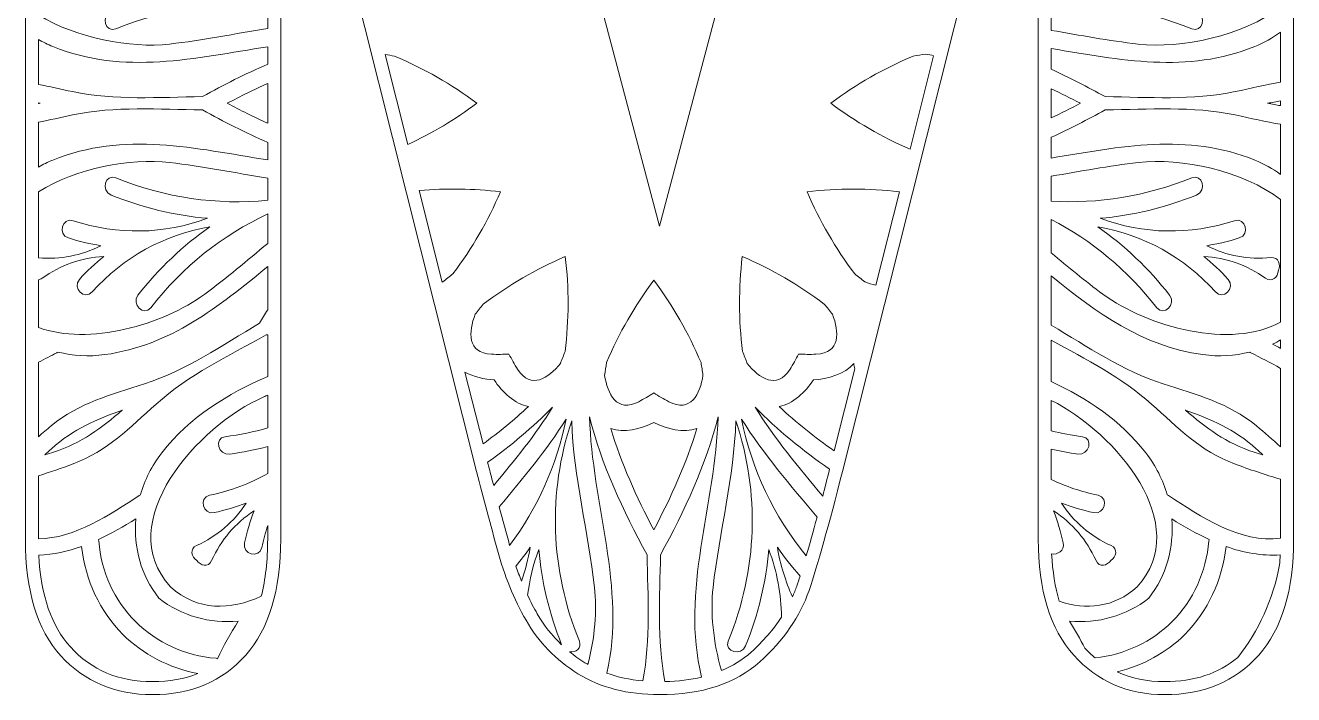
# Model space of a CAD drawing. Extents: x -703 to 2528, y -2539 to -41.
# Drawn here: x 54.6 to 445.4, y -1495.9 to -1289.7 of the extents above; entities that cross this region are included whole.
import ezdxf

# ---------------------------------------------------------------- set-up
doc = ezdxf.new("R2010")
doc.units = 0
doc.header["$MEASUREMENT"] = 0
doc.layers.add('Layer 1', color=7, linetype='Continuous', lineweight=0)

msp = doc.modelspace()

# ---------------------------------------------------------------- linework, layer by layer
at = {"layer": 'Layer 1'}
for points, knots in [([(430.86, -1093.55), (421.43, -1087.25), (408.64, -1084.05), (392.8, -1084.05), (392.8, -1084.05), (367.64, -1084.05), (367.64, -1084.05), (352.11, -1084.05), (341.08, -1085.44), (333.92, -1088.29), (326.64, -1091.21), (321.16, -1096.53), (317.67, -1104.09), (314.36, -1111.28), (310.54, -1123.08), (306.34, -1139.16), (306.34, -1139.16), (250, -1351.55), (250, -1351.55), (250, -1351.55), (193.66, -1139.16), (193.66, -1139.16), (189.45, -1123.05), (185.64, -1111.25), (182.33, -1104.09), (178.84, -1096.53), (173.38, -1091.21), (166.08, -1088.29), (158.92, -1085.44), (147.91, -1084.05), (132.37, -1084.05), (132.37, -1084.05), (107.2, -1084.05), (107.2, -1084.05), (91.37, -1084.05), (78.57, -1087.25), (69.15, -1093.55), (59.48, -1100.03), (54.59, -1112.51), (54.59, -1130.64), (54.59, -1130.64), (54.59, -1447.99), (54.59, -1447.99), (54.59, -1463.94), (58.25, -1476.04), (65.5, -1483.95), (72.79, -1491.91), (82.32, -1495.95), (93.78, -1495.95), (105.64, -1495.95), (115.29, -1491.86), (122.5, -1483.79), (129.65, -1475.79), (133.26, -1463.74), (133.26, -1447.99), (133.26, -1447.99), (133.26, -1187.28), (133.26, -1187.28), (133.26, -1187.28), (193.62, -1427.14), (193.62, -1427.14), (193.62, -1427.14), (193.63, -1427.15), (193.63, -1427.15), (195.84, -1435.64), (198, -1443.79), (200.05, -1451.38), (202.18, -1459.26), (205.16, -1466.55), (208.87, -1473.05), (212.66, -1479.7), (218.04, -1485.22), (224.87, -1489.49), (231.72, -1493.78), (240.18, -1495.95), (250, -1495.95), (263.03, -1495.95), (273.42, -1492.55), (280.89, -1485.86), (288.22, -1479.28), (293.34, -1471.86), (296.08, -1463.82), (298.72, -1456.07), (302.18, -1443.73), (306.39, -1427.14), (306.39, -1427.14), (366.73, -1187.28), (366.73, -1187.28), (366.73, -1187.28), (366.73, -1447.99), (366.73, -1447.99), (366.73, -1463.75), (370.41, -1475.8), (377.65, -1483.8), (384.93, -1491.86), (394.37, -1495.95), (405.66, -1495.95), (417.7, -1495.95), (427.45, -1491.86), (434.66, -1483.79), (441.79, -1475.79), (445.41, -1463.74), (445.41, -1447.99), (445.41, -1447.99), (445.41, -1130.64), (445.41, -1130.64), (445.41, -1112.51), (440.51, -1100.03), (430.86, -1093.55)], [0, 0, 0, 0, 1, 1, 1, 2, 2, 2, 3, 3, 3, 4, 4, 4, 5, 5, 5, 6, 6, 6, 7, 7, 7, 8, 8, 8, 9, 9, 9, 10, 10, 10, 11, 11, 11, 12, 12, 12, 13, 13, 13, 14, 14, 14, 15, 15, 15, 16, 16, 16, 17, 17, 17, 18, 18, 18, 19, 19, 19, 20, 20, 20, 21, 21, 21, 22, 22, 22, 23, 23, 23, 24, 24, 24, 25, 25, 25, 26, 26, 26, 27, 27, 27, 28, 28, 28, 29, 29, 29, 30, 30, 30, 31, 31, 31, 32, 32, 32, 33, 33, 33, 34, 34, 34, 35, 35, 35, 36, 36, 36, 36]), ([(441.41, -1284.06), (429.64, -1293.04), (410.79, -1296.96), (397.5, -1295.46), (388.49, -1294.45), (379.62, -1292.73), (370.73, -1291.24), (370.73, -1291.24), (370.73, -1283.58), (370.73, -1283.58), (385.23, -1282.65), (399.9, -1285.05), (414.01, -1290.77), (417.31, -1292.1), (418.73, -1286.77), (415.48, -1285.45), (405.77, -1281.52), (395.8, -1279.16), (385.78, -1278.27), (399.26, -1273.28), (413.38, -1273.08), (427.2, -1277.54), (430.59, -1278.63), (432.04, -1273.31), (428.67, -1272.22), (425.33, -1271.15), (421.98, -1270.4), (418.64, -1269.84), (424.83, -1266.69), (431.43, -1265.49), (438.43, -1266.16), (440.86, -1266.39), (441.56, -1263.88), (440.65, -1262.16), (440.65, -1262.16), (440.7, -1262.15), (440.7, -1262.15), (440.62, -1260.21), (438.71, -1258.4), (436.73, -1259.81), (431, -1263.89), (424.69, -1266.15), (417.75, -1266.52), (420.37, -1264.36), (422.89, -1262.04), (425.24, -1259.44), (427.62, -1256.82), (423.71, -1252.93), (421.32, -1255.57), (411.57, -1266.34), (399.25, -1273.23), (385.08, -1275.64), (393.31, -1269.87), (400.77, -1262.84), (407.2, -1254.58), (409.36, -1251.81), (405.46, -1247.9), (403.28, -1250.71), (394.24, -1262.3), (383.2, -1271.47), (370.73, -1277.89), (370.73, -1277.89), (370.73, -1267.62), (370.73, -1267.62), (375.94, -1263.28), (381.15, -1258.94), (386.63, -1254.9), (400.35, -1244.78), (426.27, -1237.76), (441.41, -1246.32), (441.41, -1246.32), (441.41, -1284.06), (441.41, -1284.06)], [0, 0, 0, 0, 1, 1, 1, 2, 2, 2, 3, 3, 3, 4, 4, 4, 5, 5, 5, 6, 6, 6, 7, 7, 7, 8, 8, 8, 9, 9, 9, 10, 10, 10, 11, 11, 11, 12, 12, 12, 13, 13, 13, 14, 14, 14, 15, 15, 15, 16, 16, 16, 17, 17, 17, 18, 18, 18, 19, 19, 19, 20, 20, 20, 21, 21, 21, 22, 22, 22, 23, 23, 23, 24, 24, 24, 24]), ([(129.26, -1290.66), (119.21, -1292.27), (109.19, -1294.32), (99, -1295.46), (86.96, -1296.81), (70.36, -1293.73), (58.59, -1286.46), (58.59, -1286.46), (58.59, -1266.13), (58.59, -1266.13), (65.39, -1265.56), (71.82, -1266.77), (77.86, -1269.84), (74.51, -1270.4), (71.16, -1271.15), (67.83, -1272.22), (64.46, -1273.31), (65.9, -1278.63), (69.29, -1277.54), (83.12, -1273.08), (97.23, -1273.28), (110.71, -1278.27), (100.7, -1279.16), (90.72, -1281.52), (81.02, -1285.45), (77.77, -1286.77), (79.18, -1292.1), (82.48, -1290.77), (97.73, -1284.59), (113.63, -1282.27), (129.26, -1283.85), (129.26, -1283.85), (129.26, -1290.66), (129.26, -1290.66)], [0, 0, 0, 0, 1, 1, 1, 2, 2, 2, 3, 3, 3, 4, 4, 4, 5, 5, 5, 6, 6, 6, 7, 7, 7, 8, 8, 8, 9, 9, 9, 10, 10, 10, 11, 11, 11, 11]), ([(441.41, -1307.24), (436.83, -1308), (432.25, -1309.11), (427.41, -1310.12), (414.14, -1312.88), (400.8, -1311.84), (387.36, -1311.66), (381.94, -1308.67), (376.38, -1305.82), (370.73, -1303.23), (370.73, -1303.23), (370.73, -1296.85), (370.73, -1296.85), (391.8, -1300.33), (412.73, -1304.66), (433.45, -1296.22), (436.32, -1295.05), (438.98, -1293.55), (441.41, -1291.8), (441.41, -1291.8), (441.41, -1307.24), (441.41, -1307.24)], [0, 0, 0, 0, 1, 1, 1, 2, 2, 2, 3, 3, 3, 4, 4, 4, 5, 5, 5, 6, 6, 6, 7, 7, 7, 7]), ([(129.26, -1301.67), (122.41, -1304.65), (115.67, -1308.06), (109.13, -1311.66), (95.7, -1311.84), (82.35, -1312.88), (69.09, -1310.12), (65.48, -1309.37), (62.01, -1308.56), (58.59, -1307.88), (58.59, -1307.88), (58.59, -1294.04), (58.59, -1294.04), (60.01, -1294.86), (61.49, -1295.59), (63.04, -1296.22), (84.92, -1305.13), (107.01, -1299.81), (129.26, -1296.27), (129.26, -1296.27), (129.26, -1301.67), (129.26, -1301.67)], [0, 0, 0, 0, 1, 1, 1, 2, 2, 2, 3, 3, 3, 4, 4, 4, 5, 5, 5, 6, 6, 6, 7, 7, 7, 7]), ([(168.36, -1299.17), (177.42, -1303), (185.87, -1307.86), (193.7, -1313.72), (187.05, -1318.69), (179.95, -1322.94), (172.41, -1326.45), (172.41, -1326.45), (165.43, -1298.72), (165.43, -1298.72), (166.41, -1298.86), (167.39, -1299), (168.36, -1299.17)], [0, 0, 0, 0, 1, 1, 1, 2, 2, 2, 3, 3, 3, 4, 4, 4, 4]), ([(327.24, -1327.87), (318.52, -1324.1), (310.37, -1319.38), (302.8, -1313.72), (310.63, -1307.86), (319.07, -1303), (328.13, -1299.17), (329.45, -1298.94), (330.76, -1298.73), (332.09, -1298.57), (332.89, -1298.69), (333.69, -1298.86), (334.48, -1299.07), (334.48, -1299.07), (327.24, -1327.87), (327.24, -1327.87)], [0, 0, 0, 0, 1, 1, 1, 2, 2, 2, 3, 3, 3, 4, 4, 4, 5, 5, 5, 5]), ([(129.26, -1319.85), (125.05, -1317.95), (120.89, -1315.88), (116.81, -1313.72), (120.89, -1311.55), (125.05, -1309.49), (129.26, -1307.58), (129.26, -1307.58), (129.26, -1319.85), (129.26, -1319.85)], [0, 0, 0, 0, 1, 1, 1, 2, 2, 2, 3, 3, 3, 3]), ([(370.73, -1309.21), (373.75, -1310.65), (376.74, -1312.15), (379.69, -1313.72), (376.74, -1315.28), (373.75, -1316.78), (370.73, -1318.22), (370.73, -1318.22), (370.73, -1309.21), (370.73, -1309.21)], [0, 0, 0, 0, 1, 1, 1, 2, 2, 2, 3, 3, 3, 3]), ([(441.41, -1314.43), (440.06, -1314.21), (438.7, -1313.97), (437.34, -1313.72), (437.34, -1313.72), (437.34, -1313.72), (437.34, -1313.72), (438.7, -1313.46), (440.06, -1313.22), (441.41, -1313), (441.41, -1313), (441.41, -1314.43), (441.41, -1314.43)], [0, 0, 0, 0, 1, 1, 1, 2, 2, 2, 3, 3, 3, 4, 4, 4, 4]), ([(58.59, -1313.61), (58.77, -1313.65), (58.96, -1313.68), (59.15, -1313.72), (59.15, -1313.72), (59.15, -1313.72), (59.15, -1313.72), (58.96, -1313.75), (58.77, -1313.79), (58.59, -1313.82), (58.59, -1313.82), (58.59, -1313.61), (58.59, -1313.61)], [0, 0, 0, 0, 1, 1, 1, 2, 2, 2, 3, 3, 3, 4, 4, 4, 4]), ([(129.26, -1331.16), (107.01, -1327.62), (84.92, -1322.3), (63.04, -1331.21), (61.49, -1331.84), (60.01, -1332.58), (58.59, -1333.39), (58.59, -1333.39), (58.59, -1319.55), (58.59, -1319.55), (62.01, -1318.87), (65.48, -1318.06), (69.09, -1317.31), (82.35, -1314.56), (95.7, -1315.59), (109.13, -1315.77), (115.67, -1319.38), (122.41, -1322.79), (129.26, -1325.76), (129.26, -1325.76), (129.26, -1331.16), (129.26, -1331.16)], [0, 0, 0, 0, 1, 1, 1, 2, 2, 2, 3, 3, 3, 4, 4, 4, 5, 5, 5, 6, 6, 6, 7, 7, 7, 7]), ([(441.41, -1335.63), (438.98, -1333.88), (436.32, -1332.38), (433.45, -1331.21), (412.73, -1322.77), (391.81, -1327.1), (370.73, -1330.59), (370.73, -1330.59), (370.73, -1324.2), (370.73, -1324.2), (376.38, -1321.61), (381.94, -1318.76), (387.36, -1315.77), (400.8, -1315.59), (414.14, -1314.56), (427.41, -1317.31), (432.25, -1318.32), (436.83, -1319.44), (441.41, -1320.19), (441.41, -1320.19), (441.41, -1335.63), (441.41, -1335.63)], [0, 0, 0, 0, 1, 1, 1, 2, 2, 2, 3, 3, 3, 4, 4, 4, 5, 5, 5, 6, 6, 6, 7, 7, 7, 7]), ([(129.26, -1343.58), (113.63, -1345.16), (97.73, -1342.84), (82.48, -1336.66), (79.18, -1335.33), (77.77, -1340.66), (81.02, -1341.98), (90.72, -1345.91), (100.7, -1348.27), (110.71, -1349.16), (97.23, -1354.15), (83.12, -1354.35), (69.29, -1349.9), (65.9, -1348.8), (64.46, -1354.13), (67.83, -1355.21), (71.16, -1356.29), (74.51, -1357.04), (77.86, -1357.6), (71.82, -1360.67), (65.39, -1361.87), (58.59, -1361.31), (58.59, -1361.31), (58.59, -1340.97), (58.59, -1340.97), (70.36, -1333.7), (86.96, -1330.62), (99, -1331.97), (109.19, -1333.12), (119.21, -1335.17), (129.26, -1336.77), (129.26, -1336.77), (129.26, -1343.58), (129.26, -1343.58)], [0, 0, 0, 0, 1, 1, 1, 2, 2, 2, 3, 3, 3, 4, 4, 4, 5, 5, 5, 6, 6, 6, 7, 7, 7, 8, 8, 8, 9, 9, 9, 10, 10, 10, 11, 11, 11, 11]), ([(441.41, -1381.12), (426.27, -1389.67), (400.35, -1382.65), (386.63, -1372.53), (381.15, -1368.49), (375.94, -1364.15), (370.73, -1359.82), (370.73, -1359.82), (370.73, -1349.54), (370.73, -1349.54), (383.2, -1355.96), (394.24, -1365.13), (403.28, -1376.73), (405.46, -1379.53), (409.36, -1375.62), (407.2, -1372.86), (400.77, -1364.6), (393.31, -1357.56), (385.08, -1351.79), (399.25, -1354.2), (411.57, -1361.09), (421.32, -1371.86), (423.71, -1374.5), (427.62, -1370.62), (425.24, -1367.99), (422.89, -1365.39), (420.37, -1363.07), (417.75, -1360.91), (424.69, -1361.28), (431, -1363.54), (436.73, -1367.62), (438.71, -1369.04), (440.62, -1367.22), (440.7, -1365.28), (440.7, -1365.28), (440.65, -1365.27), (440.65, -1365.27), (441.56, -1363.56), (440.86, -1361.04), (438.43, -1361.27), (431.43, -1361.94), (424.83, -1360.74), (418.64, -1357.6), (421.98, -1357.04), (425.33, -1356.29), (428.67, -1355.21), (432.04, -1354.13), (430.59, -1348.8), (427.2, -1349.9), (413.38, -1354.35), (399.26, -1354.15), (385.78, -1349.16), (395.8, -1348.27), (405.77, -1345.91), (415.48, -1341.98), (418.73, -1340.66), (417.31, -1335.33), (414.01, -1336.66), (399.9, -1342.38), (385.23, -1344.78), (370.73, -1343.85), (370.73, -1343.85), (370.73, -1336.19), (370.73, -1336.19), (379.62, -1334.7), (388.49, -1332.98), (397.5, -1331.97), (410.79, -1330.48), (429.64, -1334.39), (441.41, -1343.38), (441.41, -1343.38), (441.41, -1381.12), (441.41, -1381.12)], [0, 0, 0, 0, 1, 1, 1, 2, 2, 2, 3, 3, 3, 4, 4, 4, 5, 5, 5, 6, 6, 6, 7, 7, 7, 8, 8, 8, 9, 9, 9, 10, 10, 10, 11, 11, 11, 12, 12, 12, 13, 13, 13, 14, 14, 14, 15, 15, 15, 16, 16, 16, 17, 17, 17, 18, 18, 18, 19, 19, 19, 20, 20, 20, 21, 21, 21, 22, 22, 22, 23, 23, 23, 24, 24, 24, 24]), ([(201, -1340.99), (201, -1340.99), (201, -1340.99), (201, -1340.99), (197.15, -1349.98), (192.27, -1358.41), (186.33, -1366.26), (185.32, -1367.12), (184.28, -1367.95), (183.21, -1368.76), (183.16, -1368.78), (183.11, -1368.79), (183.07, -1368.81), (183.07, -1368.81), (175.97, -1340.62), (175.97, -1340.62), (184.34, -1339.88), (192.68, -1340), (201, -1340.99)], [0, 0, 0, 0, 1, 1, 1, 2, 2, 2, 3, 3, 3, 4, 4, 4, 5, 5, 5, 6, 6, 6, 6]), ([(313.28, -1368.76), (312.22, -1367.95), (311.18, -1367.12), (310.16, -1366.26), (304.23, -1358.41), (299.34, -1349.98), (295.49, -1340.99), (295.49, -1340.99), (295.49, -1340.99), (295.49, -1340.99), (304.95, -1339.86), (314.43, -1339.86), (323.94, -1340.98), (323.94, -1340.98), (316.69, -1369.78), (316.69, -1369.78), (315.54, -1369.54), (314.38, -1369.19), (313.28, -1368.76)], [0, 0, 0, 0, 1, 1, 1, 2, 2, 2, 3, 3, 3, 4, 4, 4, 5, 5, 5, 6, 6, 6, 6]), ([(129.26, -1356.9), (122.89, -1362.19), (116.57, -1367.59), (109.86, -1372.53), (97.15, -1381.91), (73.97, -1388.62), (58.59, -1382.76), (58.59, -1382.76), (58.59, -1368.1), (58.59, -1368.1), (58.97, -1368.05), (59.36, -1367.91), (59.77, -1367.62), (65.49, -1363.54), (71.81, -1361.28), (78.74, -1360.91), (76.13, -1363.07), (73.6, -1365.39), (71.25, -1367.99), (68.88, -1370.62), (72.79, -1374.5), (75.18, -1371.86), (84.92, -1361.09), (97.24, -1354.2), (111.41, -1351.79), (103.18, -1357.56), (95.73, -1364.6), (89.29, -1372.86), (87.13, -1375.62), (91.03, -1379.53), (93.22, -1376.73), (103.09, -1364.06), (115.35, -1354.29), (129.26, -1347.83), (129.26, -1347.83), (129.26, -1356.9), (129.26, -1356.9)], [0, 0, 0, 0, 1, 1, 1, 2, 2, 2, 3, 3, 3, 4, 4, 4, 5, 5, 5, 6, 6, 6, 7, 7, 7, 8, 8, 8, 9, 9, 9, 10, 10, 10, 11, 11, 11, 12, 12, 12, 12]), ([(198.28, -1391.05), (190.59, -1390.73), (191.13, -1384.08), (193.21, -1378.75), (194.01, -1377.69), (194.85, -1376.65), (195.71, -1375.63), (203.55, -1369.7), (211.98, -1364.81), (220.97, -1360.96), (222.13, -1370.67), (222.11, -1380.41), (220.9, -1390.17), (220.45, -1391.43), (219.96, -1392.67), (219.45, -1393.9), (215.87, -1398.36), (210.38, -1402.16), (206.26, -1395.66), (205.3, -1394.14), (204.44, -1392.59), (203.62, -1391.02), (203.62, -1391.02), (203.62, -1391.01), (203.62, -1391.01), (201.84, -1391.09), (200.07, -1391.12), (198.28, -1391.05)], [0, 0, 0, 0, 1, 1, 1, 2, 2, 2, 3, 3, 3, 4, 4, 4, 5, 5, 5, 6, 6, 6, 7, 7, 7, 8, 8, 8, 9, 9, 9, 9]), ([(300.79, -1375.63), (301.65, -1376.65), (302.48, -1377.69), (303.29, -1378.75), (305.36, -1384.08), (305.91, -1390.73), (298.22, -1391.05), (296.43, -1391.12), (294.65, -1391.09), (292.88, -1391.01), (292.88, -1391.01), (292.88, -1391.02), (292.88, -1391.02), (292.05, -1392.59), (291.19, -1394.14), (290.23, -1395.66), (286.11, -1402.16), (280.63, -1398.36), (277.05, -1393.9), (276.53, -1392.67), (276.05, -1391.43), (275.59, -1390.17), (274.38, -1380.41), (274.36, -1370.67), (275.52, -1360.96), (284.51, -1364.81), (292.94, -1369.7), (300.79, -1375.63)], [0, 0, 0, 0, 1, 1, 1, 2, 2, 2, 3, 3, 3, 4, 4, 4, 5, 5, 5, 6, 6, 6, 7, 7, 7, 8, 8, 8, 9, 9, 9, 9]), ([(129.26, -1377.4), (128.41, -1378.76), (127.57, -1380.12), (126.74, -1381.49), (115.2, -1388.37), (104.16, -1395.94), (91.29, -1400.18), (80.86, -1403.62), (71.27, -1405.94), (62.57, -1413.1), (61.22, -1414.21), (59.9, -1415.34), (58.59, -1416.48), (58.59, -1416.48), (58.59, -1393.51), (58.59, -1393.51), (60.53, -1392.5), (62.46, -1391.53), (64.28, -1390.6), (64.41, -1390.54), (64.46, -1390.45), (64.57, -1390.38), (69.21, -1391.52), (74.14, -1391.85), (79.1, -1391.17), (99.27, -1388.39), (114.29, -1376.38), (129.26, -1364.03), (129.26, -1364.03), (129.26, -1377.4), (129.26, -1377.4)], [0, 0, 0, 0, 1, 1, 1, 2, 2, 2, 3, 3, 3, 4, 4, 4, 5, 5, 5, 6, 6, 6, 7, 7, 7, 8, 8, 8, 9, 9, 9, 10, 10, 10, 10]), ([(441.41, -1419.6), (438.97, -1417.38), (436.48, -1415.2), (433.93, -1413.1), (425.23, -1405.94), (415.64, -1403.62), (405.2, -1400.18), (392.7, -1396.06), (381.92, -1388.8), (370.73, -1382.08), (370.73, -1382.08), (370.73, -1366.91), (370.73, -1366.91), (384.57, -1378.2), (398.79, -1388.61), (417.39, -1391.17), (422.35, -1391.85), (427.28, -1391.52), (431.93, -1390.38), (432.03, -1390.45), (432.09, -1390.54), (432.21, -1390.6), (435.13, -1392.09), (438.28, -1393.66), (441.41, -1395.4), (441.41, -1395.4), (441.41, -1419.6), (441.41, -1419.6)], [0, 0, 0, 0, 1, 1, 1, 2, 2, 2, 3, 3, 3, 4, 4, 4, 5, 5, 5, 6, 6, 6, 7, 7, 7, 8, 8, 8, 9, 9, 9, 9]), ([(252.86, -1405.67), (251.27, -1404.84), (249.75, -1403.93), (248.25, -1402.97), (246.75, -1403.93), (245.22, -1404.84), (243.63, -1405.67), (236.82, -1409.24), (233.97, -1403.21), (233.1, -1397.56), (233.26, -1396.23), (233.47, -1394.92), (233.7, -1393.6), (237.53, -1384.54), (242.39, -1376.1), (248.25, -1368.27), (254.11, -1376.1), (258.96, -1384.54), (262.79, -1393.6), (263.03, -1394.92), (263.23, -1396.23), (263.4, -1397.56), (262.53, -1403.21), (259.68, -1409.24), (252.86, -1405.67)], [0, 0, 0, 0, 1, 1, 1, 2, 2, 2, 3, 3, 3, 4, 4, 4, 5, 5, 5, 6, 6, 6, 7, 7, 7, 8, 8, 8, 8]), ([(129.26, -1397.89), (116.89, -1403.32), (105.4, -1410.14), (96.6, -1421.47), (93.54, -1425.42), (91.36, -1429.83), (90.03, -1434.41), (89.92, -1434.46), (89.8, -1434.51), (89.68, -1434.59), (80.77, -1440.39), (69.81, -1447.86), (58.59, -1447.93), (58.59, -1447.93), (58.59, -1428.5), (58.59, -1428.5), (62.2, -1427.37), (65.79, -1426.16), (69.34, -1424.83), (79.89, -1420.88), (86.69, -1413.73), (94.89, -1406.41), (105, -1397.39), (117.07, -1391.62), (128.8, -1385.05), (128.95, -1385.05), (129.11, -1385.05), (129.26, -1385.04), (129.26, -1385.04), (129.26, -1397.89), (129.26, -1397.89)], [0, 0, 0, 0, 1, 1, 1, 2, 2, 2, 3, 3, 3, 4, 4, 4, 5, 5, 5, 6, 6, 6, 7, 7, 7, 8, 8, 8, 9, 9, 9, 10, 10, 10, 10]), ([(441.41, -1447.71), (428.98, -1449.44), (416.65, -1441), (406.81, -1434.59), (406.69, -1434.51), (406.58, -1434.46), (406.46, -1434.41), (405.13, -1429.83), (402.96, -1425.42), (399.89, -1421.47), (391.93, -1411.22), (381.77, -1404.66), (370.73, -1399.48), (370.73, -1399.48), (370.73, -1386.73), (370.73, -1386.73), (381.49, -1392.63), (392.37, -1398.17), (401.6, -1406.41), (409.8, -1413.73), (416.6, -1420.88), (427.15, -1424.83), (431.85, -1426.59), (436.61, -1428.14), (441.41, -1429.57), (441.41, -1429.57), (441.41, -1447.71), (441.41, -1447.71)], [0, 0, 0, 0, 1, 1, 1, 2, 2, 2, 3, 3, 3, 4, 4, 4, 5, 5, 5, 6, 6, 6, 7, 7, 7, 8, 8, 8, 9, 9, 9, 9]), ([(441.41, -1389.25), (440.6, -1388.79), (439.77, -1388.34), (438.94, -1387.9), (439.79, -1387.51), (440.61, -1387.07), (441.41, -1386.62), (441.41, -1386.62), (441.41, -1389.25), (441.41, -1389.25)], [0, 0, 0, 0, 1, 1, 1, 2, 2, 2, 3, 3, 3, 3]), ([(286.9, -1407.15), (291.03, -1406.44), (295.04, -1402.67), (297.45, -1398.93), (297.45, -1398.93), (297.45, -1398.93), (297.45, -1398.93), (301.89, -1398.72), (307.15, -1397.13), (309.84, -1393.91), (309.97, -1394.46), (310.08, -1395.01), (310.2, -1395.56), (310.2, -1395.56), (303.84, -1420.84), (303.84, -1420.84), (297.84, -1416.62), (292.11, -1412.09), (286.9, -1407.15)], [0, 0, 0, 0, 1, 1, 1, 2, 2, 2, 3, 3, 3, 4, 4, 4, 5, 5, 5, 6, 6, 6, 6]), ([(199.05, -1398.93), (199.05, -1398.93), (199.05, -1398.93), (199.05, -1398.93), (201.46, -1402.67), (205.46, -1406.44), (209.59, -1407.15), (205.25, -1411.27), (200.54, -1415.1), (195.62, -1418.7), (195.62, -1418.7), (190.05, -1396.58), (190.05, -1396.58), (192.74, -1398.03), (196.08, -1398.79), (199.05, -1398.93)], [0, 0, 0, 0, 1, 1, 1, 2, 2, 2, 3, 3, 3, 4, 4, 4, 5, 5, 5, 5]), ([(129.26, -1413.78), (125.01, -1414.95), (120.64, -1415.85), (116.16, -1416.47), (112.64, -1416.96), (114.08, -1422.29), (117.55, -1421.81), (121.54, -1421.25), (125.45, -1420.47), (129.26, -1419.48), (129.26, -1419.48), (129.26, -1427.84), (129.26, -1427.84), (123.77, -1430.9), (117.78, -1433.15), (111.36, -1434.53), (107.87, -1435.28), (109.29, -1440.61), (112.75, -1439.86), (116.17, -1439.12), (119.45, -1438.1), (122.63, -1436.91), (118.84, -1442.74), (113.72, -1447.07), (107.33, -1449.99), (105.1, -1451.01), (105.75, -1453.54), (107.4, -1454.57), (108.43, -1456.21), (110.96, -1456.86), (111.97, -1454.64), (114.89, -1448.24), (119.23, -1443.13), (125.05, -1439.34), (123.86, -1442.52), (122.84, -1445.79), (122.1, -1449.22), (121.36, -1452.68), (126.69, -1454.09), (127.44, -1450.61), (127.93, -1448.3), (128.55, -1446.05), (129.26, -1443.86), (129.26, -1443.86), (129.26, -1447.99), (129.26, -1447.99), (129.26, -1454.59), (128.6, -1460.47), (127.29, -1465.6), (117.72, -1470), (107.62, -1470.28), (99.27, -1462.69), (81.24, -1442.87), (107.63, -1413.1), (128.12, -1404.15), (128.5, -1403.99), (128.88, -1403.83), (129.26, -1403.66), (129.26, -1403.66), (129.26, -1413.78), (129.26, -1413.78)], [0, 0, 0, 0, 1, 1, 1, 2, 2, 2, 3, 3, 3, 4, 4, 4, 5, 5, 5, 6, 6, 6, 7, 7, 7, 8, 8, 8, 9, 9, 9, 10, 10, 10, 11, 11, 11, 12, 12, 12, 13, 13, 13, 14, 14, 14, 15, 15, 15, 16, 16, 16, 17, 17, 17, 18, 18, 18, 19, 19, 19, 20, 20, 20, 20]), ([(370.85, -1452.54), (372.61, -1452.96), (374.9, -1451.56), (374.39, -1449.22), (373.66, -1445.79), (372.63, -1442.52), (371.44, -1439.34), (377.27, -1443.13), (381.6, -1448.24), (384.52, -1454.64), (385.54, -1456.86), (388.07, -1456.21), (389.1, -1454.57), (390.74, -1453.54), (391.39, -1451.01), (389.17, -1449.99), (382.77, -1447.07), (377.66, -1442.74), (373.87, -1436.91), (377.05, -1438.1), (380.32, -1439.12), (383.75, -1439.86), (387.21, -1440.61), (388.62, -1435.28), (385.14, -1434.53), (380.05, -1433.43), (375.24, -1431.8), (370.73, -1429.65), (370.73, -1429.65), (370.73, -1420.32), (370.73, -1420.32), (373.43, -1420.92), (376.16, -1421.42), (378.94, -1421.81), (382.41, -1422.29), (383.85, -1416.96), (380.33, -1416.47), (377.07, -1416.02), (373.88, -1415.4), (370.73, -1414.66), (370.73, -1414.66), (370.73, -1405.26), (370.73, -1405.26), (390.81, -1415.35), (414.57, -1443.63), (397.22, -1462.69), (390.02, -1469.24), (381.51, -1469.92), (373.16, -1467.16), (371.89, -1462.85), (371.13, -1457.96), (370.85, -1452.54)], [0, 0, 0, 0, 1, 1, 1, 2, 2, 2, 3, 3, 3, 4, 4, 4, 5, 5, 5, 6, 6, 6, 7, 7, 7, 8, 8, 8, 9, 9, 9, 10, 10, 10, 11, 11, 11, 12, 12, 12, 13, 13, 13, 14, 14, 14, 15, 15, 15, 16, 16, 16, 17, 17, 17, 17]), ([(60.59, -1422.06), (61.27, -1421.43), (61.93, -1420.78), (62.63, -1420.15), (69.29, -1414.15), (76.72, -1410.98), (84.49, -1408.26), (84.49, -1408.26), (84.43, -1408.29), (84.43, -1408.29), (78.22, -1413.64), (71.77, -1418.49), (63.26, -1421.25), (62.37, -1421.54), (61.47, -1421.78), (60.59, -1422.06), (60.59, -1422.06), (60.59, -1422.06), (60.59, -1422.06)], [0, 0, 0, 0, 1, 1, 1, 2, 2, 2, 3, 3, 3, 4, 4, 4, 5, 5, 5, 6, 6, 6, 6]), ([(197.49, -1426.16), (197.49, -1426.16), (197.04, -1424.35), (197.04, -1424.35), (204.25, -1419.16), (211.06, -1413.52), (217.06, -1407.31), (211.82, -1415.89), (205.35, -1423.72), (198.9, -1431.52), (198.43, -1429.75), (197.97, -1427.97), (197.49, -1426.16)], [0, 0, 0, 0, 1, 1, 1, 2, 2, 2, 3, 3, 3, 4, 4, 4, 4]), ([(233.77, -1489.34), (239.84, -1463.28), (229.12, -1436.92), (228.46, -1410.36), (232.1, -1424.98), (238.74, -1439.3), (246.19, -1452.83), (246.37, -1465.87), (247.34, -1478.82), (244.87, -1491.7), (240.87, -1491.34), (237.16, -1490.56), (233.77, -1489.34)], [0, 0, 0, 0, 1, 1, 1, 2, 2, 2, 3, 3, 3, 4, 4, 4, 4]), ([(251.66, -1491.92), (249.15, -1478.97), (250.13, -1465.95), (250.3, -1452.83), (257.75, -1439.3), (264.39, -1424.98), (268.03, -1410.36), (267.36, -1437.33), (256.32, -1464.08), (262.99, -1490.53), (259.53, -1491.36), (255.75, -1491.82), (251.66, -1491.92)], [0, 0, 0, 0, 1, 1, 1, 2, 2, 2, 3, 3, 3, 4, 4, 4, 4]), ([(279.43, -1407.31), (286.25, -1414.37), (294.12, -1420.69), (302.43, -1426.45), (301.69, -1429.37), (300.98, -1432.15), (300.29, -1434.79), (292.98, -1425.89), (285.41, -1417.08), (279.43, -1407.31)], [0, 0, 0, 0, 1, 1, 1, 2, 2, 2, 3, 3, 3, 3]), ([(412.01, -1408.26), (419.77, -1410.98), (427.2, -1414.15), (433.87, -1420.15), (434.56, -1420.78), (435.22, -1421.43), (435.91, -1422.06), (435.02, -1421.78), (434.12, -1421.54), (433.23, -1421.25), (424.72, -1418.49), (418.27, -1413.64), (412.06, -1408.29), (412.06, -1408.29), (412.01, -1408.26), (412.01, -1408.26)], [0, 0, 0, 0, 1, 1, 1, 2, 2, 2, 3, 3, 3, 4, 4, 4, 5, 5, 5, 5]), ([(221.22, -1411.02), (218.37, -1425.31), (212.44, -1438.48), (203.81, -1449.94), (202.77, -1446.1), (201.71, -1442.13), (200.62, -1438.04), (207.89, -1429.3), (215.24, -1420.68), (221.22, -1411.02)], [0, 0, 0, 0, 1, 1, 1, 2, 2, 2, 3, 3, 3, 3]), ([(225.3, -1479.48), (216.31, -1457.3), (215.5, -1433.74), (222.96, -1411.62), (223.5, -1428.9), (228.05, -1445.7), (229.99, -1462.97), (230.77, -1469.94), (230.07, -1478.43), (227.93, -1486.64), (227.62, -1486.46), (227.29, -1486.29), (226.98, -1486.1), (225.32, -1485.06), (223.76, -1483.94), (222.29, -1482.74), (224.15, -1483.01), (226.18, -1481.66), (225.3, -1479.48)], [0, 0, 0, 0, 1, 1, 1, 2, 2, 2, 3, 3, 3, 4, 4, 4, 5, 5, 5, 6, 6, 6, 6]), ([(261.49, -1413.96), (258.32, -1424.63), (253.58, -1435.1), (248.25, -1445.16), (242.91, -1435.1), (238.17, -1424.63), (235, -1413.96), (238.94, -1415.41), (244.29, -1414.15), (248.25, -1412.11), (252.2, -1414.15), (257.55, -1415.41), (261.49, -1413.96)], [0, 0, 0, 0, 1, 1, 1, 2, 2, 2, 3, 3, 3, 4, 4, 4, 4]), ([(266.5, -1462.97), (268.44, -1445.7), (272.99, -1428.9), (273.53, -1411.62), (280.99, -1433.74), (280.19, -1457.3), (271.19, -1479.48), (269.86, -1482.78), (275.19, -1484.2), (276.51, -1480.95), (280.44, -1471.24), (282.8, -1461.27), (283.69, -1451.25), (286.21, -1458.06), (287.51, -1465.03), (287.6, -1472.03), (285.12, -1475.85), (282, -1479.48), (278.22, -1482.88), (275.59, -1485.23), (272.55, -1487.12), (269.09, -1488.56), (266.54, -1479.78), (265.66, -1470.48), (266.5, -1462.97)], [0, 0, 0, 0, 1, 1, 1, 2, 2, 2, 3, 3, 3, 4, 4, 4, 5, 5, 5, 6, 6, 6, 7, 7, 7, 8, 8, 8, 8]), ([(275.28, -1411.02), (281.99, -1421.87), (290.44, -1431.41), (298.56, -1441.29), (297.37, -1445.71), (296.25, -1449.67), (295.23, -1453.16), (285.21, -1440.97), (278.4, -1426.67), (275.28, -1411.02)], [0, 0, 0, 0, 1, 1, 1, 2, 2, 2, 3, 3, 3, 3]), ([(95.74, -1466.22), (95.74, -1466.22), (95.74, -1466.22), (95.74, -1466.22), (102.63, -1471.74), (111.43, -1474.07), (120.19, -1473.31), (117.83, -1477.09), (115.62, -1480.95), (113.8, -1484.88), (113.66, -1484.85), (113.54, -1484.78), (113.38, -1484.76), (103.69, -1483.97), (95.12, -1479.93), (88.5, -1473.46), (82.04, -1466.84), (77.99, -1458.27), (77.2, -1448.58), (77.19, -1448.42), (77.11, -1448.31), (77.08, -1448.16), (81.02, -1446.34), (84.87, -1444.14), (88.65, -1441.77), (87.9, -1450.54), (90.22, -1459.33), (95.74, -1466.22)], [0, 0, 0, 0, 1, 1, 1, 2, 2, 2, 3, 3, 3, 4, 4, 4, 5, 5, 5, 6, 6, 6, 7, 7, 7, 8, 8, 8, 9, 9, 9, 9]), ([(381.09, -1481.63), (379.63, -1478.82), (378.01, -1476.05), (376.3, -1473.31), (385.07, -1474.07), (393.86, -1471.74), (400.75, -1466.22), (400.75, -1466.22), (400.75, -1466.22), (400.75, -1466.22), (406.27, -1459.33), (408.6, -1450.54), (407.84, -1441.77), (411.62, -1444.14), (415.48, -1446.34), (419.41, -1448.16), (419.38, -1448.31), (419.31, -1448.42), (419.29, -1448.58), (418.5, -1458.27), (414.46, -1466.84), (407.99, -1473.46), (401.64, -1479.67), (393.49, -1483.63), (384.28, -1484.64), (383.17, -1483.73), (382.11, -1482.72), (381.09, -1481.63)], [0, 0, 0, 0, 1, 1, 1, 2, 2, 2, 3, 3, 3, 4, 4, 4, 5, 5, 5, 6, 6, 6, 7, 7, 7, 8, 8, 8, 9, 9, 9, 9]), ([(68.46, -1481.24), (62.65, -1474.91), (59.39, -1465.4), (58.72, -1452.93), (63.24, -1452.79), (67.61, -1451.83), (71.88, -1450.3), (73.1, -1460.77), (77.51, -1470.14), (84.57, -1477.39), (84.57, -1477.39), (84.57, -1477.39), (84.57, -1477.39), (90.91, -1483.56), (98.86, -1487.71), (107.75, -1489.47), (103.62, -1491.12), (98.98, -1491.95), (93.78, -1491.95), (83.34, -1491.95), (75.04, -1488.45), (68.46, -1481.24)], [0, 0, 0, 0, 1, 1, 1, 2, 2, 2, 3, 3, 3, 4, 4, 4, 5, 5, 5, 6, 6, 6, 7, 7, 7, 7]), ([(210.17, -1450.55), (209.56, -1454.15), (208.66, -1457.63), (207.47, -1460.98), (206.87, -1459.47), (206.3, -1457.94), (205.76, -1456.37), (207.31, -1454.48), (208.78, -1452.54), (210.17, -1450.55)], [0, 0, 0, 0, 1, 1, 1, 2, 2, 2, 3, 3, 3, 3]), ([(212.8, -1451.25), (213.68, -1461.14), (216, -1470.99), (219.84, -1480.57), (216.87, -1477.76), (214.35, -1474.59), (212.35, -1471.07), (211.29, -1469.22), (210.3, -1467.29), (209.37, -1465.3), (209.96, -1460.57), (211.09, -1455.87), (212.8, -1451.25)], [0, 0, 0, 0, 1, 1, 1, 2, 2, 2, 3, 3, 3, 4, 4, 4, 4]), ([(292.28, -1462.53), (291.9, -1463.65), (291.45, -1464.75), (290.97, -1465.84), (288.8, -1461.04), (287.24, -1455.93), (286.32, -1450.55), (288.47, -1453.62), (290.81, -1456.58), (293.31, -1459.43), (292.95, -1460.53), (292.61, -1461.57), (292.28, -1462.53)], [0, 0, 0, 0, 1, 1, 1, 2, 2, 2, 3, 3, 3, 4, 4, 4, 4]), ([(428.17, -1484.51), (422.19, -1489.5), (414.79, -1491.95), (405.66, -1491.95), (400.24, -1491.95), (395.4, -1490.95), (391.06, -1488.94), (399.01, -1486.96), (406.14, -1483.02), (411.92, -1477.39), (411.92, -1477.39), (411.92, -1477.39), (411.92, -1477.39), (418.99, -1470.14), (423.39, -1460.77), (424.61, -1450.3), (429.98, -1452.22), (435.51, -1453.26), (441.28, -1452.87), (441.23, -1453.92), (441.16, -1454.95), (441.06, -1455.96), (439.03, -1466.67), (434.66, -1476.33), (428.17, -1484.51)], [0, 0, 0, 0, 1, 1, 1, 2, 2, 2, 3, 3, 3, 4, 4, 4, 5, 5, 5, 6, 6, 6, 7, 7, 7, 8, 8, 8, 8])]:
    msp.add_open_spline(points, degree=3, knots=knots, dxfattribs=at)

doc.saveas('drawing.dxf')
